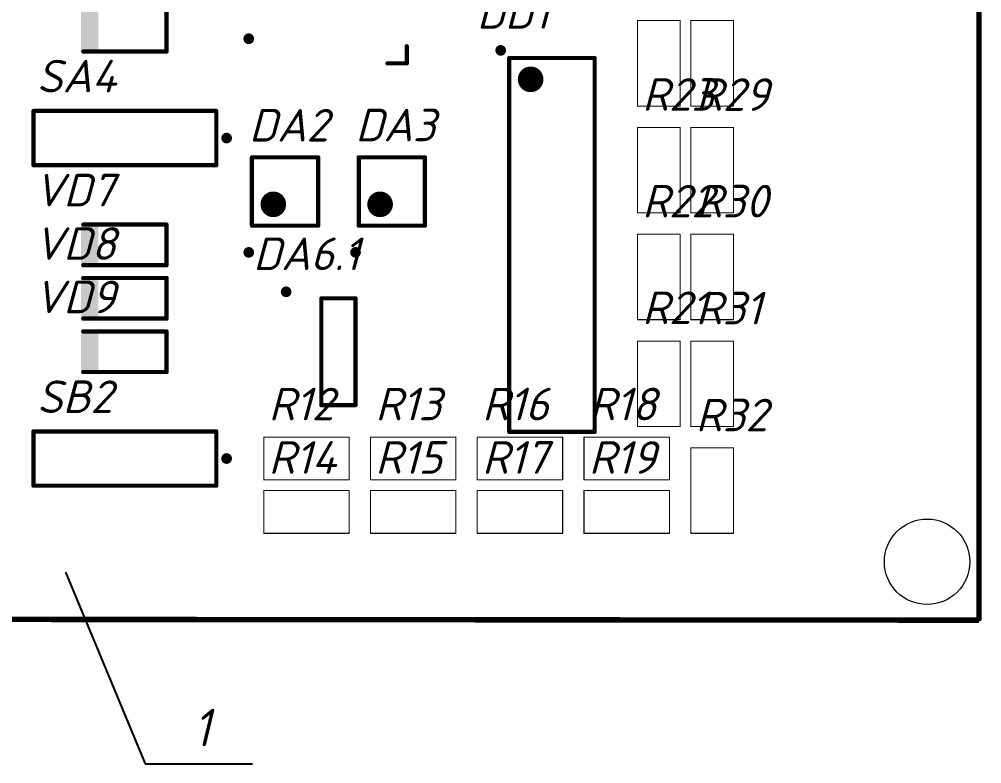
# Model space of a CAD drawing. Header units: millimetres. Extents: x 255 to 1987, y -1 to 775.
# Drawn here: x 591.9 to 772.2, y 199.6 to 339 of the extents above; entities that cross this region are included whole.
import ezdxf

# ---------------------------------------------------------------- set-up
doc = ezdxf.new("R2010")
doc.units = ezdxf.units.MM
doc.header["$LTSCALE"] = 0.5
doc.linetypes.add('ACAD_ISO02W100', pattern=[15, 12, -3])
doc.layers.get('0').update_dxf_attribs({"lineweight": 60})
for name, color, linetype in [('KeepOutLayer', 6, 'Continuous'), ('Title', 7, 'Continuous'), ('TopOverlay', 2, 'Continuous')]:
    doc.layers.add(name, color=color, linetype=linetype)
doc.styles.get("Standard").update_dxf_attribs({"font": 'isocpeui.ttf', "width": 0.9})

msp = doc.modelspace()

# ---------------------------------------------------------------- linework, layer by layer
at = {"layer": 'KeepOutLayer', "lineweight": 40, "const_width": 1.02}
msp.add_lwpolyline([(771.73, 236.74), (771.73, 456.74)], dxfattribs=at)
at = {"layer": 'KeepOutLayer', "const_width": 1.02}
for points in [[(771.73, 226.74), (771.73, 236.74)], [(441.48, 226.74), (771.73, 226.48)]]:
    msp.add_lwpolyline(points, dxfattribs=at)
at = {"layer": 'KeepOutLayer', "const_width": 0.508}
msp.add_lwpolyline([(771.48, 226.74, 1), (771.99, 226.74, 1)], format="xyb", close=True, dxfattribs=at)
at = {"layer": 'Title'}
for p, q in [((600.6, 235.46), (615.54, 199.6)), ((615.54, 199.6), (635.6, 199.6))]:
    msp.add_line(p, q, dxfattribs=at)
at = {"layer": 'TopOverlay'}
for points, const_width in [([(619.53, 332.94), (619.53, 340.54)], 0.8), ([(707.73, 322.74), (707.73, 338.74)], 0.203), ([(707.73, 338.74), (715.73, 338.74)], 0.203), ([(715.73, 322.74), (715.73, 338.74)], 0.203), ([(717.73, 322.74), (717.73, 338.74)], 0.203), ([(717.73, 338.74), (725.73, 338.74)], 0.203), ([(725.73, 322.74), (725.73, 338.74)], 0.203), ([(664.53, 330.74), (664.53, 333.94)], 0.8), ([(603.93, 332.94), (619.53, 332.94)], 0.8), ([(683.73, 261.74), (683.73, 331.74)], 0.8), ([(683.73, 331.74), (699.73, 331.74)], 0.8), ([(699.73, 261.74), (699.73, 331.74)], 0.8), ([(660.93, 330.74), (664.53, 330.74)], 0.8), ([(707.73, 322.74), (715.73, 322.74)], 0.203), ([(717.73, 322.74), (725.73, 322.74)], 0.203), ([(594.61, 321.82), (628.85, 321.82)], 0.8), ([(594.61, 311.66), (594.61, 321.82)], 0.8), ([(628.85, 311.66), (628.85, 321.82)], 0.8), ([(707.73, 302.74), (707.73, 318.74)], 0.203), ([(707.73, 318.74), (715.73, 318.74)], 0.203), ([(715.73, 302.74), (715.73, 318.74)], 0.203), ([(717.73, 302.74), (717.73, 318.74)], 0.203), ([(717.73, 318.74), (725.73, 318.74)], 0.203), ([(725.73, 302.74), (725.73, 318.74)], 0.203), ([(594.61, 311.66), (628.85, 311.66)], 0.8), ([(635.53, 300.34), (635.53, 313.14)], 0.8), ([(635.53, 313.14), (647.93, 313.14)], 0.8), ([(647.93, 300.34), (647.93, 313.14)], 0.8), ([(655.53, 300.34), (655.53, 313.14)], 0.8), ([(655.53, 313.14), (667.93, 313.14)], 0.8), ([(667.93, 300.34), (667.93, 313.14)], 0.8), ([(707.73, 302.74), (715.73, 302.74)], 0.203), ([(717.73, 302.74), (725.73, 302.74)], 0.203), ([(603.93, 300.54), (619.53, 300.54)], 0.8), ([(619.53, 292.94), (619.53, 300.54)], 0.8), ([(635.53, 300.34), (647.93, 300.34)], 0.8), ([(655.53, 300.34), (667.93, 300.34)], 0.8), ([(707.73, 282.74), (707.73, 298.74)], 0.203), ([(707.73, 298.74), (715.73, 298.74)], 0.203), ([(715.73, 282.74), (715.73, 298.74)], 0.203), ([(717.73, 282.74), (717.73, 298.74)], 0.203), ([(717.73, 298.74), (725.73, 298.74)], 0.203), ([(725.73, 282.74), (725.73, 298.74)], 0.203), ([(603.93, 292.94), (619.53, 292.94)], 0.8), ([(603.93, 290.54), (619.53, 290.54)], 0.8), ([(619.53, 282.94), (619.53, 290.54)], 0.8), ([(648.53, 266.74), (648.53, 286.74)], 0.8), ([(648.53, 286.74), (654.93, 286.74)], 0.8), ([(654.93, 266.74), (654.93, 286.74)], 0.8), ([(603.93, 282.94), (619.53, 282.94)], 0.8), ([(707.73, 282.74), (715.73, 282.74)], 0.203), ([(717.73, 282.74), (725.73, 282.74)], 0.203), ([(603.93, 280.54), (619.53, 280.54)], 0.8), ([(619.53, 272.94), (619.53, 280.54)], 0.8), ([(707.73, 262.74), (707.73, 278.74)], 0.203), ([(707.73, 278.74), (715.73, 278.74)], 0.203), ([(715.73, 262.74), (715.73, 278.74)], 0.203), ([(717.73, 262.74), (717.73, 278.74)], 0.203), ([(717.73, 278.74), (725.73, 278.74)], 0.203), ([(725.73, 262.74), (725.73, 278.74)], 0.203), ([(603.93, 272.94), (619.53, 272.94)], 0.8), ([(648.53, 266.74), (654.93, 266.74)], 0.8), ([(594.61, 261.82), (628.85, 261.82)], 0.8), ([(594.61, 251.66), (594.61, 261.82)], 0.8), ([(628.85, 251.66), (628.85, 261.82)], 0.8), ([(683.73, 261.74), (699.73, 261.74)], 0.8), ([(707.73, 262.74), (715.73, 262.74)], 0.203), ([(717.73, 262.74), (725.73, 262.74)], 0.203), ([(637.73, 260.74), (653.73, 260.74)], 0.203), ([(637.73, 252.74), (637.73, 260.74)], 0.203), ([(653.73, 252.74), (653.73, 260.74)], 0.203), ([(657.73, 260.74), (673.73, 260.74)], 0.203), ([(657.73, 252.74), (657.73, 260.74)], 0.203), ([(673.73, 252.74), (673.73, 260.74)], 0.203), ([(677.73, 260.74), (693.73, 260.74)], 0.203), ([(677.73, 252.74), (677.73, 260.74)], 0.203), ([(693.73, 252.74), (693.73, 260.74)], 0.203), ([(697.73, 260.74), (713.73, 260.74)], 0.203), ([(697.73, 252.74), (697.73, 260.74)], 0.203), ([(713.73, 252.74), (713.73, 260.74)], 0.203), ([(717.73, 242.74), (717.73, 258.74)], 0.203), ([(717.73, 258.74), (725.73, 258.74)], 0.203), ([(725.73, 242.74), (725.73, 258.74)], 0.203), ([(637.73, 252.74), (653.73, 252.74)], 0.203), ([(657.73, 252.74), (673.73, 252.74)], 0.203), ([(677.73, 252.74), (693.73, 252.74)], 0.203), ([(697.73, 252.74), (713.73, 252.74)], 0.203), ([(594.61, 251.66), (628.85, 251.66)], 0.8), ([(637.73, 250.74), (653.73, 250.74)], 0.203), ([(637.73, 242.74), (637.73, 250.74)], 0.203), ([(653.73, 242.74), (653.73, 250.74)], 0.203), ([(657.73, 250.74), (673.73, 250.74)], 0.203), ([(657.73, 242.74), (657.73, 250.74)], 0.203), ([(673.73, 242.74), (673.73, 250.74)], 0.203), ([(677.73, 250.74), (693.73, 250.74)], 0.203), ([(677.73, 242.74), (677.73, 250.74)], 0.203), ([(693.73, 242.74), (693.73, 250.74)], 0.203), ([(697.73, 250.74), (713.73, 250.74)], 0.203), ([(697.73, 242.74), (697.73, 250.74)], 0.203), ([(713.73, 242.74), (713.73, 250.74)], 0.203), ([(637.73, 242.74), (653.73, 242.74)], 0.203), ([(657.73, 242.74), (673.73, 242.74)], 0.203), ([(677.73, 242.74), (693.73, 242.74)], 0.203), ([(697.73, 242.74), (713.73, 242.74)], 0.203), ([(717.73, 242.74), (725.73, 242.74)], 0.203)]:
    msp.add_lwpolyline(points, dxfattribs=dict(at, const_width=const_width))
for points, const_width in [([(707.68, 338.74, 1), (707.78, 338.74, 1)], 0.102), ([(707.68, 338.74, 1), (707.78, 338.74, 1)], 0.102), ([(715.68, 338.74, 1), (715.78, 338.74, 1)], 0.102), ([(715.68, 338.74, 1), (715.78, 338.74, 1)], 0.102), ([(717.68, 338.74, 1), (717.78, 338.74, 1)], 0.102), ([(717.68, 338.74, 1), (717.78, 338.74, 1)], 0.102), ([(725.68, 338.74, 1), (725.78, 338.74, 1)], 0.102), ([(725.68, 338.74, 1), (725.78, 338.74, 1)], 0.102), ([(635.43, 335.34, 1), (634.43, 335.34, 1)], 1), ([(634.18, 335.34, 1), (634.68, 335.34, 1)], 0.5), ([(635.18, 335.34, 1), (635.68, 335.34, 1)], 0.5), ([(664.33, 333.94, 1), (664.73, 333.94, 1)], 0.4), ([(682.63, 333.16, 1), (681.63, 333.16, 1)], 1), ([(681.38, 333.16, 1), (681.88, 333.16, 1)], 0.5), ([(682.38, 333.16, 1), (682.88, 333.16, 1)], 0.5), ([(603.73, 332.94, 1), (604.13, 332.94, 1)], 0.4), ([(619.33, 332.94, 1), (619.73, 332.94, 1)], 0.4), ([(619.33, 332.94, 1), (619.73, 332.94, 1)], 0.4), ([(683.53, 331.74, 1), (683.93, 331.74, 1)], 0.4), ([(683.53, 331.74, 1), (683.93, 331.74, 1)], 0.4), ([(699.53, 331.74, 1), (699.93, 331.74, 1)], 0.4), ([(699.53, 331.74, 1), (699.93, 331.74, 1)], 0.4), ([(660.73, 330.74, 1), (661.13, 330.74, 1)], 0.4), ([(664.33, 330.74, 1), (664.73, 330.74, 1)], 0.4), ([(664.33, 330.74, 1), (664.73, 330.74, 1)], 0.4), ([(688.93, 327.74, 1), (686.53, 327.74, 1)], 2.4), ([(685.93, 327.74, 1), (687.13, 327.74, 1)], 1.2), ([(688.33, 327.74, 1), (689.53, 327.74, 1)], 1.2), ([(707.68, 322.74, 1), (707.78, 322.74, 1)], 0.102), ([(707.68, 322.74, 1), (707.78, 322.74, 1)], 0.102), ([(715.68, 322.74, 1), (715.78, 322.74, 1)], 0.102), ([(715.68, 322.74, 1), (715.78, 322.74, 1)], 0.102), ([(717.68, 322.74, 1), (717.78, 322.74, 1)], 0.102), ([(717.68, 322.74, 1), (717.78, 322.74, 1)], 0.102), ([(725.68, 322.74, 1), (725.78, 322.74, 1)], 0.102), ([(725.68, 322.74, 1), (725.78, 322.74, 1)], 0.102), ([(594.41, 321.82, 1), (594.81, 321.82, 1)], 0.4), ([(594.41, 321.82, 1), (594.81, 321.82, 1)], 0.4), ([(628.65, 321.82, 1), (629.05, 321.82, 1)], 0.4), ([(628.65, 321.82, 1), (629.05, 321.82, 1)], 0.4), ([(631.28, 316.74, 1), (630.28, 316.74, 1)], 1), ([(707.68, 318.74, 1), (707.78, 318.74, 1)], 0.102), ([(707.68, 318.74, 1), (707.78, 318.74, 1)], 0.102), ([(715.68, 318.74, 1), (715.78, 318.74, 1)], 0.102), ([(715.68, 318.74, 1), (715.78, 318.74, 1)], 0.102), ([(717.68, 318.74, 1), (717.78, 318.74, 1)], 0.102), ([(717.68, 318.74, 1), (717.78, 318.74, 1)], 0.102), ([(725.68, 318.74, 1), (725.78, 318.74, 1)], 0.102), ([(725.68, 318.74, 1), (725.78, 318.74, 1)], 0.102), ([(630.03, 316.74, 1), (630.53, 316.74, 1)], 0.5), ([(631.03, 316.74, 1), (631.53, 316.74, 1)], 0.5), ([(594.41, 311.66, 1), (594.81, 311.66, 1)], 0.4), ([(594.41, 311.66, 1), (594.81, 311.66, 1)], 0.4), ([(628.65, 311.66, 1), (629.05, 311.66, 1)], 0.4), ([(628.65, 311.66, 1), (629.05, 311.66, 1)], 0.4), ([(635.33, 313.14, 1), (635.73, 313.14, 1)], 0.4), ([(635.33, 313.14, 1), (635.73, 313.14, 1)], 0.4), ([(647.73, 313.14, 1), (648.13, 313.14, 1)], 0.4), ([(647.73, 313.14, 1), (648.13, 313.14, 1)], 0.4), ([(655.33, 313.14, 1), (655.73, 313.14, 1)], 0.4), ([(655.33, 313.14, 1), (655.73, 313.14, 1)], 0.4), ([(667.73, 313.14, 1), (668.13, 313.14, 1)], 0.4), ([(667.73, 313.14, 1), (668.13, 313.14, 1)], 0.4), ([(640.73, 304.34, 1), (638.33, 304.34, 1)], 2.4), ([(660.73, 304.34, 1), (658.33, 304.34, 1)], 2.4), ([(637.73, 304.34, 1), (638.93, 304.34, 1)], 1.2), ([(640.13, 304.34, 1), (641.33, 304.34, 1)], 1.2), ([(657.73, 304.34, 1), (658.93, 304.34, 1)], 1.2), ([(660.13, 304.34, 1), (661.33, 304.34, 1)], 1.2), ([(707.68, 302.74, 1), (707.78, 302.74, 1)], 0.102), ([(707.68, 302.74, 1), (707.78, 302.74, 1)], 0.102), ([(715.68, 302.74, 1), (715.78, 302.74, 1)], 0.102), ([(715.68, 302.74, 1), (715.78, 302.74, 1)], 0.102), ([(717.68, 302.74, 1), (717.78, 302.74, 1)], 0.102), ([(717.68, 302.74, 1), (717.78, 302.74, 1)], 0.102), ([(725.68, 302.74, 1), (725.78, 302.74, 1)], 0.102), ([(725.68, 302.74, 1), (725.78, 302.74, 1)], 0.102), ([(603.73, 300.54, 1), (604.13, 300.54, 1)], 0.4), ([(619.33, 300.54, 1), (619.73, 300.54, 1)], 0.4), ([(619.33, 300.54, 1), (619.73, 300.54, 1)], 0.4), ([(635.33, 300.34, 1), (635.73, 300.34, 1)], 0.4), ([(635.33, 300.34, 1), (635.73, 300.34, 1)], 0.4), ([(647.73, 300.34, 1), (648.13, 300.34, 1)], 0.4), ([(647.73, 300.34, 1), (648.13, 300.34, 1)], 0.4), ([(655.33, 300.34, 1), (655.73, 300.34, 1)], 0.4), ([(655.33, 300.34, 1), (655.73, 300.34, 1)], 0.4), ([(667.73, 300.34, 1), (668.13, 300.34, 1)], 0.4), ([(667.73, 300.34, 1), (668.13, 300.34, 1)], 0.4), ([(707.68, 298.74, 1), (707.78, 298.74, 1)], 0.102), ([(707.68, 298.74, 1), (707.78, 298.74, 1)], 0.102), ([(715.68, 298.74, 1), (715.78, 298.74, 1)], 0.102), ([(715.68, 298.74, 1), (715.78, 298.74, 1)], 0.102), ([(717.68, 298.74, 1), (717.78, 298.74, 1)], 0.102), ([(717.68, 298.74, 1), (717.78, 298.74, 1)], 0.102), ([(725.68, 298.74, 1), (725.78, 298.74, 1)], 0.102), ([(725.68, 298.74, 1), (725.78, 298.74, 1)], 0.102), ([(635.43, 295.34, 1), (634.43, 295.34, 1)], 1), ([(634.18, 295.34, 1), (634.68, 295.34, 1)], 0.5), ([(635.18, 295.34, 1), (635.68, 295.34, 1)], 0.5), ([(655.43, 295.34, 1), (654.43, 295.34, 1)], 1), ([(654.18, 295.34, 1), (654.68, 295.34, 1)], 0.5), ([(655.18, 295.34, 1), (655.68, 295.34, 1)], 0.5), ([(603.73, 292.94, 1), (604.13, 292.94, 1)], 0.4), ([(619.33, 292.94, 1), (619.73, 292.94, 1)], 0.4), ([(619.33, 292.94, 1), (619.73, 292.94, 1)], 0.4), ([(603.73, 290.54, 1), (604.13, 290.54, 1)], 0.4), ([(619.33, 290.54, 1), (619.73, 290.54, 1)], 0.4), ([(619.33, 290.54, 1), (619.73, 290.54, 1)], 0.4), ([(642.43, 287.96, 1), (641.43, 287.96, 1)], 1), ([(641.18, 287.96, 1), (641.68, 287.96, 1)], 0.5), ([(642.18, 287.96, 1), (642.68, 287.96, 1)], 0.5), ([(648.33, 286.74, 1), (648.73, 286.74, 1)], 0.4), ([(648.33, 286.74, 1), (648.73, 286.74, 1)], 0.4), ([(654.73, 286.74, 1), (655.13, 286.74, 1)], 0.4), ([(654.73, 286.74, 1), (655.13, 286.74, 1)], 0.4), ([(603.73, 282.94, 1), (604.13, 282.94, 1)], 0.4), ([(619.33, 282.94, 1), (619.73, 282.94, 1)], 0.4), ([(619.33, 282.94, 1), (619.73, 282.94, 1)], 0.4), ([(707.68, 282.74, 1), (707.78, 282.74, 1)], 0.102), ([(707.68, 282.74, 1), (707.78, 282.74, 1)], 0.102), ([(715.68, 282.74, 1), (715.78, 282.74, 1)], 0.102), ([(715.68, 282.74, 1), (715.78, 282.74, 1)], 0.102), ([(717.68, 282.74, 1), (717.78, 282.74, 1)], 0.102), ([(717.68, 282.74, 1), (717.78, 282.74, 1)], 0.102), ([(725.68, 282.74, 1), (725.78, 282.74, 1)], 0.102), ([(725.68, 282.74, 1), (725.78, 282.74, 1)], 0.102), ([(603.73, 280.54, 1), (604.13, 280.54, 1)], 0.4), ([(619.33, 280.54, 1), (619.73, 280.54, 1)], 0.4), ([(619.33, 280.54, 1), (619.73, 280.54, 1)], 0.4), ([(707.68, 278.74, 1), (707.78, 278.74, 1)], 0.102), ([(707.68, 278.74, 1), (707.78, 278.74, 1)], 0.102), ([(715.68, 278.74, 1), (715.78, 278.74, 1)], 0.102), ([(715.68, 278.74, 1), (715.78, 278.74, 1)], 0.102), ([(717.68, 278.74, 1), (717.78, 278.74, 1)], 0.102), ([(717.68, 278.74, 1), (717.78, 278.74, 1)], 0.102), ([(725.68, 278.74, 1), (725.78, 278.74, 1)], 0.102), ([(725.68, 278.74, 1), (725.78, 278.74, 1)], 0.102), ([(603.73, 272.94, 1), (604.13, 272.94, 1)], 0.4), ([(619.33, 272.94, 1), (619.73, 272.94, 1)], 0.4), ([(619.33, 272.94, 1), (619.73, 272.94, 1)], 0.4), ([(648.33, 266.74, 1), (648.73, 266.74, 1)], 0.4), ([(648.33, 266.74, 1), (648.73, 266.74, 1)], 0.4), ([(654.73, 266.74, 1), (655.13, 266.74, 1)], 0.4), ([(654.73, 266.74, 1), (655.13, 266.74, 1)], 0.4), ([(594.41, 261.82, 1), (594.81, 261.82, 1)], 0.4), ([(594.41, 261.82, 1), (594.81, 261.82, 1)], 0.4), ([(628.65, 261.82, 1), (629.05, 261.82, 1)], 0.4), ([(628.65, 261.82, 1), (629.05, 261.82, 1)], 0.4), ([(683.53, 261.74, 1), (683.93, 261.74, 1)], 0.4), ([(683.53, 261.74, 1), (683.93, 261.74, 1)], 0.4), ([(699.53, 261.74, 1), (699.93, 261.74, 1)], 0.4), ([(699.53, 261.74, 1), (699.93, 261.74, 1)], 0.4), ([(707.68, 262.74, 1), (707.78, 262.74, 1)], 0.102), ([(707.68, 262.74, 1), (707.78, 262.74, 1)], 0.102), ([(715.68, 262.74, 1), (715.78, 262.74, 1)], 0.102), ([(715.68, 262.74, 1), (715.78, 262.74, 1)], 0.102), ([(717.68, 262.74, 1), (717.78, 262.74, 1)], 0.102), ([(717.68, 262.74, 1), (717.78, 262.74, 1)], 0.102), ([(725.68, 262.74, 1), (725.78, 262.74, 1)], 0.102), ([(725.68, 262.74, 1), (725.78, 262.74, 1)], 0.102), ([(637.68, 260.74, 1), (637.78, 260.74, 1)], 0.102), ([(637.68, 260.74, 1), (637.78, 260.74, 1)], 0.102), ([(653.68, 260.74, 1), (653.78, 260.74, 1)], 0.102), ([(653.68, 260.74, 1), (653.78, 260.74, 1)], 0.102), ([(657.68, 260.74, 1), (657.78, 260.74, 1)], 0.102), ([(657.68, 260.74, 1), (657.78, 260.74, 1)], 0.102), ([(673.68, 260.74, 1), (673.78, 260.74, 1)], 0.102), ([(673.68, 260.74, 1), (673.78, 260.74, 1)], 0.102), ([(677.68, 260.74, 1), (677.78, 260.74, 1)], 0.102), ([(677.68, 260.74, 1), (677.78, 260.74, 1)], 0.102), ([(693.68, 260.74, 1), (693.78, 260.74, 1)], 0.102), ([(693.68, 260.74, 1), (693.78, 260.74, 1)], 0.102), ([(697.68, 260.74, 1), (697.78, 260.74, 1)], 0.102), ([(697.68, 260.74, 1), (697.78, 260.74, 1)], 0.102), ([(713.68, 260.74, 1), (713.78, 260.74, 1)], 0.102), ([(713.68, 260.74, 1), (713.78, 260.74, 1)], 0.102), ([(717.68, 258.74, 1), (717.78, 258.74, 1)], 0.102), ([(717.68, 258.74, 1), (717.78, 258.74, 1)], 0.102), ([(725.68, 258.74, 1), (725.78, 258.74, 1)], 0.102), ([(725.68, 258.74, 1), (725.78, 258.74, 1)], 0.102), ([(631.28, 256.74, 1), (630.28, 256.74, 1)], 1), ([(630.03, 256.74, 1), (630.53, 256.74, 1)], 0.5), ([(631.03, 256.74, 1), (631.53, 256.74, 1)], 0.5), ([(637.68, 252.74, 1), (637.78, 252.74, 1)], 0.102), ([(637.68, 252.74, 1), (637.78, 252.74, 1)], 0.102), ([(653.68, 252.74, 1), (653.78, 252.74, 1)], 0.102), ([(653.68, 252.74, 1), (653.78, 252.74, 1)], 0.102), ([(657.68, 252.74, 1), (657.78, 252.74, 1)], 0.102), ([(657.68, 252.74, 1), (657.78, 252.74, 1)], 0.102), ([(673.68, 252.74, 1), (673.78, 252.74, 1)], 0.102), ([(673.68, 252.74, 1), (673.78, 252.74, 1)], 0.102), ([(677.68, 252.74, 1), (677.78, 252.74, 1)], 0.102), ([(677.68, 252.74, 1), (677.78, 252.74, 1)], 0.102), ([(693.68, 252.74, 1), (693.78, 252.74, 1)], 0.102), ([(693.68, 252.74, 1), (693.78, 252.74, 1)], 0.102), ([(697.68, 252.74, 1), (697.78, 252.74, 1)], 0.102), ([(697.68, 252.74, 1), (697.78, 252.74, 1)], 0.102), ([(713.68, 252.74, 1), (713.78, 252.74, 1)], 0.102), ([(713.68, 252.74, 1), (713.78, 252.74, 1)], 0.102), ([(594.41, 251.66, 1), (594.81, 251.66, 1)], 0.4), ([(594.41, 251.66, 1), (594.81, 251.66, 1)], 0.4), ([(628.65, 251.66, 1), (629.05, 251.66, 1)], 0.4), ([(628.65, 251.66, 1), (629.05, 251.66, 1)], 0.4), ([(637.68, 250.74, 1), (637.78, 250.74, 1)], 0.102), ([(637.68, 250.74, 1), (637.78, 250.74, 1)], 0.102), ([(653.68, 250.74, 1), (653.78, 250.74, 1)], 0.102), ([(653.68, 250.74, 1), (653.78, 250.74, 1)], 0.102), ([(657.68, 250.74, 1), (657.78, 250.74, 1)], 0.102), ([(657.68, 250.74, 1), (657.78, 250.74, 1)], 0.102), ([(673.68, 250.74, 1), (673.78, 250.74, 1)], 0.102), ([(673.68, 250.74, 1), (673.78, 250.74, 1)], 0.102), ([(677.68, 250.74, 1), (677.78, 250.74, 1)], 0.102), ([(677.68, 250.74, 1), (677.78, 250.74, 1)], 0.102), ([(693.68, 250.74, 1), (693.78, 250.74, 1)], 0.102), ([(693.68, 250.74, 1), (693.78, 250.74, 1)], 0.102), ([(697.68, 250.74, 1), (697.78, 250.74, 1)], 0.102), ([(697.68, 250.74, 1), (697.78, 250.74, 1)], 0.102), ([(713.68, 250.74, 1), (713.78, 250.74, 1)], 0.102), ([(713.68, 250.74, 1), (713.78, 250.74, 1)], 0.102), ([(637.68, 242.74, 1), (637.78, 242.74, 1)], 0.102), ([(637.68, 242.74, 1), (637.78, 242.74, 1)], 0.102), ([(653.68, 242.74, 1), (653.78, 242.74, 1)], 0.102), ([(653.68, 242.74, 1), (653.78, 242.74, 1)], 0.102), ([(657.68, 242.74, 1), (657.78, 242.74, 1)], 0.102), ([(657.68, 242.74, 1), (657.78, 242.74, 1)], 0.102), ([(673.68, 242.74, 1), (673.78, 242.74, 1)], 0.102), ([(673.68, 242.74, 1), (673.78, 242.74, 1)], 0.102), ([(677.68, 242.74, 1), (677.78, 242.74, 1)], 0.102), ([(677.68, 242.74, 1), (677.78, 242.74, 1)], 0.102), ([(693.68, 242.74, 1), (693.78, 242.74, 1)], 0.102), ([(693.68, 242.74, 1), (693.78, 242.74, 1)], 0.102), ([(697.68, 242.74, 1), (697.78, 242.74, 1)], 0.102), ([(697.68, 242.74, 1), (697.78, 242.74, 1)], 0.102), ([(713.68, 242.74, 1), (713.78, 242.74, 1)], 0.102), ([(713.68, 242.74, 1), (713.78, 242.74, 1)], 0.102), ([(717.68, 242.74, 1), (717.78, 242.74, 1)], 0.102), ([(717.68, 242.74, 1), (717.78, 242.74, 1)], 0.102), ([(725.68, 242.74, 1), (725.78, 242.74, 1)], 0.102), ([(725.68, 242.74, 1), (725.78, 242.74, 1)], 0.102)]:
    msp.add_lwpolyline(points, format="xyb", close=True, dxfattribs=dict(at, const_width=const_width))
at = {"layer": 'TopOverlay', "lineweight": 5}
msp.add_circle((762, 237.41), 8, dxfattribs=at)
at = {"layer": 'TopOverlay'}
for points in [[(606.73, 340.54), (603.53, 340.54), (606.73, 332.94), (603.53, 332.94)], [(606.73, 300.54), (603.53, 300.54), (606.73, 292.94), (603.53, 292.94)], [(606.73, 290.54), (603.53, 290.54), (606.73, 282.94), (603.53, 282.94)], [(606.73, 280.54), (603.53, 280.54), (606.73, 272.94), (603.53, 272.94)]]:
    msp.add_solid(points, dxfattribs=at)

# ---------------------------------------------------------------- texts
at = {"color": 7, "linetype": 'ACAD_ISO02W100', "true_color": 0xffffff, "insert": (624.6, 209.89), "char_height": 7, "width": 48.9379, "attachment_point": 1, "line_spacing_factor": 0.5}
msp.add_mtext('1', dxfattribs=at)
at = {"layer": 'TopOverlay'}
for s, p in [('DD1', (677.66, 337.23)), ('SA4', (595.22, 325.3)), ('R23', (708.61, 321.86)), ('R29', (718.67, 321.84)), ('DA2', (634.97, 316.1)), ('DA3', (654.9, 316.14)), ('VD7', (594.73, 303.96)), ('R22', (708.61, 301.89)), ('R30', (718.67, 301.89)), ('VD8', (594.71, 293.95)), ('DA6.1', (635.73, 292.03)), ('VD9', (594.71, 283.95)), ('R21', (708.61, 281.93)), ('R31', (718.64, 281.86)), ('SB2', (595.24, 265.27)), ('R12', (638.63, 263.9)), ('R13', (658.63, 263.9)), ('R16', (678.63, 263.9)), ('R18', (698.63, 263.9)), ('R32', (718.64, 261.84)), ('R14', (638.63, 253.9)), ('R15', (658.63, 253.9)), ('R17', (678.63, 253.9)), ('R19', (698.63, 253.9))]:
    msp.add_text(s, height=6.096, dxfattribs=at).set_placement(p)

doc.saveas('drawing.dxf')
